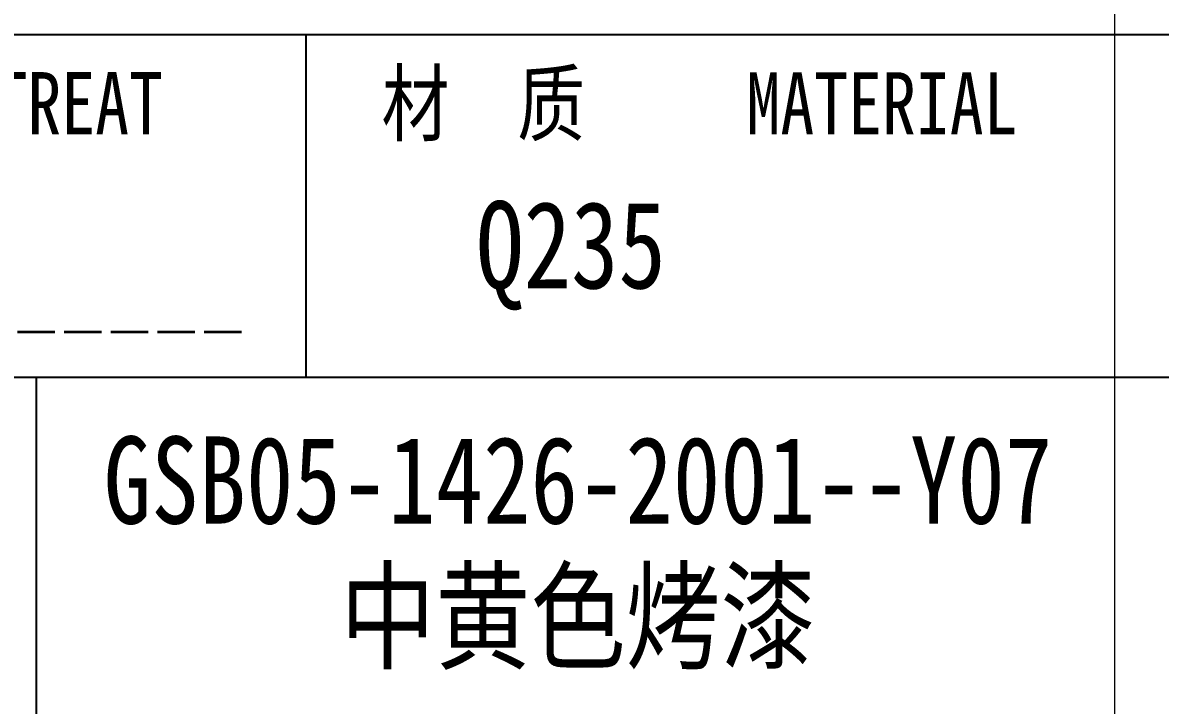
# Model space of a CAD drawing. Header units: millimetres. Extents: x 1333 to 359964, y -52803 to -5704.
# Drawn here: x 176532.6 to 176578.28, y -26370.47 to -26343.06 of the extents above; entities that cross this region are included whole.
import ezdxf
from ezdxf.enums import TextEntityAlignment as Align

# ---------------------------------------------------------------- set-up
doc = ezdxf.new("R2010")
doc.units = ezdxf.units.MM
doc.header["$LTSCALE"] = 0.5
doc.linetypes.add('AM_ISO02W050x2', pattern=[3.75, 3, -0.75])
for name, color, linetype in [('图\\M+19E79\\M+195B6\\M+18E9A', 7, 'Continuous'), ('材质', 7, 'Continuous'), ('表面处理', 7, 'Continuous')]:
    doc.layers.add(name, color=color, linetype=linetype)
doc.layers.add('图框', color=7, linetype='Continuous', lineweight=18)
doc.layers.add('粗虚线', color=6, linetype='AM_ISO02W050x2', lineweight=35)
doc.styles.add('国标', font='simfang.ttf', dxfattribs={"width": 0.8})

# ---------------------------------------------------------------- blocks, each defined once
blk = doc.blocks.new('GZDEH零件A3图框V01版')
at = {"layer": '图\\M+19E79\\M+195B6\\M+18E9A', "color": 7}
blk.add_line((3272.49, -1788.461), (3092.49, -1788.461), dxfattribs=at)
at = {"layer": '图\\M+19E79\\M+195B6\\M+18E9A', "color": 9}
for p, q in [((3272.49, -1788.461), (3092.49, -1788.461)), ((3124.99, -1788.461), (3124.99, -1802.211)), ((3181.99, -1802.211), (3092.49, -1802.211)), ((3114.17, -1802.211), (3114.17, -1815.961))]:
    blk.add_line(p, q, dxfattribs=at)
at = {"layer": '图框', "linetype": 'Continuous'}
blk.add_line((3157.49, -1832.961), (3157.49, -1749.461), dxfattribs=at)
at = {"layer": '图\\M+19E79\\M+195B6\\M+18E9A', "color": 9, "style": '国标', "width": 0.8}
blk.add_text('材  质', height=2.5, dxfattribs=at).set_placement((3128.037, -1792.46))
for s, p in [('HEAT TREAT', (3112.454, -1792.456)), ('MATERIAL', (3148.136, -1792.46))]:
    blk.add_text(s, height=2.5, dxfattribs=at).set_placement(p, align=Align.CENTER)
blk = doc.blocks.new('DEH A3')
at = {"layer": '图框'}
blk.add_blockref('GZDEH零件A3图框V01版', (-2857.49, 1846.461), dxfattribs=at)

msp = doc.modelspace()

# ---------------------------------------------------------------- linework, layer by layer
at = {"layer": '粗虚线'}
msp.add_line((176513.638, -26355.479), (176541.499, -26355.479), dxfattribs=at)

# ---------------------------------------------------------------- block references
at = {"layer": '图框'}
msp.add_blockref('DEH A3', (176276.464, -26401.55), dxfattribs=at)

# ---------------------------------------------------------------- texts
at = {"layer": '材质', "color": 3, "style": '国标', "width": 0.8}
msp.add_text('Q235', height=3.5, dxfattribs=at).set_placement((176554.622, -26353.73), align=Align.CENTER)
at = {"layer": '表面处理', "color": 3, "style": '国标', "width": 0.8}
for s, p in [('GSB05-1426-2001--Y07', (176554.9, -26363.173)), ('中黄色烤漆', (176554.9, -26368.649))]:
    msp.add_text(s, height=3.5, dxfattribs=at).set_placement(p, align=Align.CENTER)

doc.saveas('drawing.dxf')
